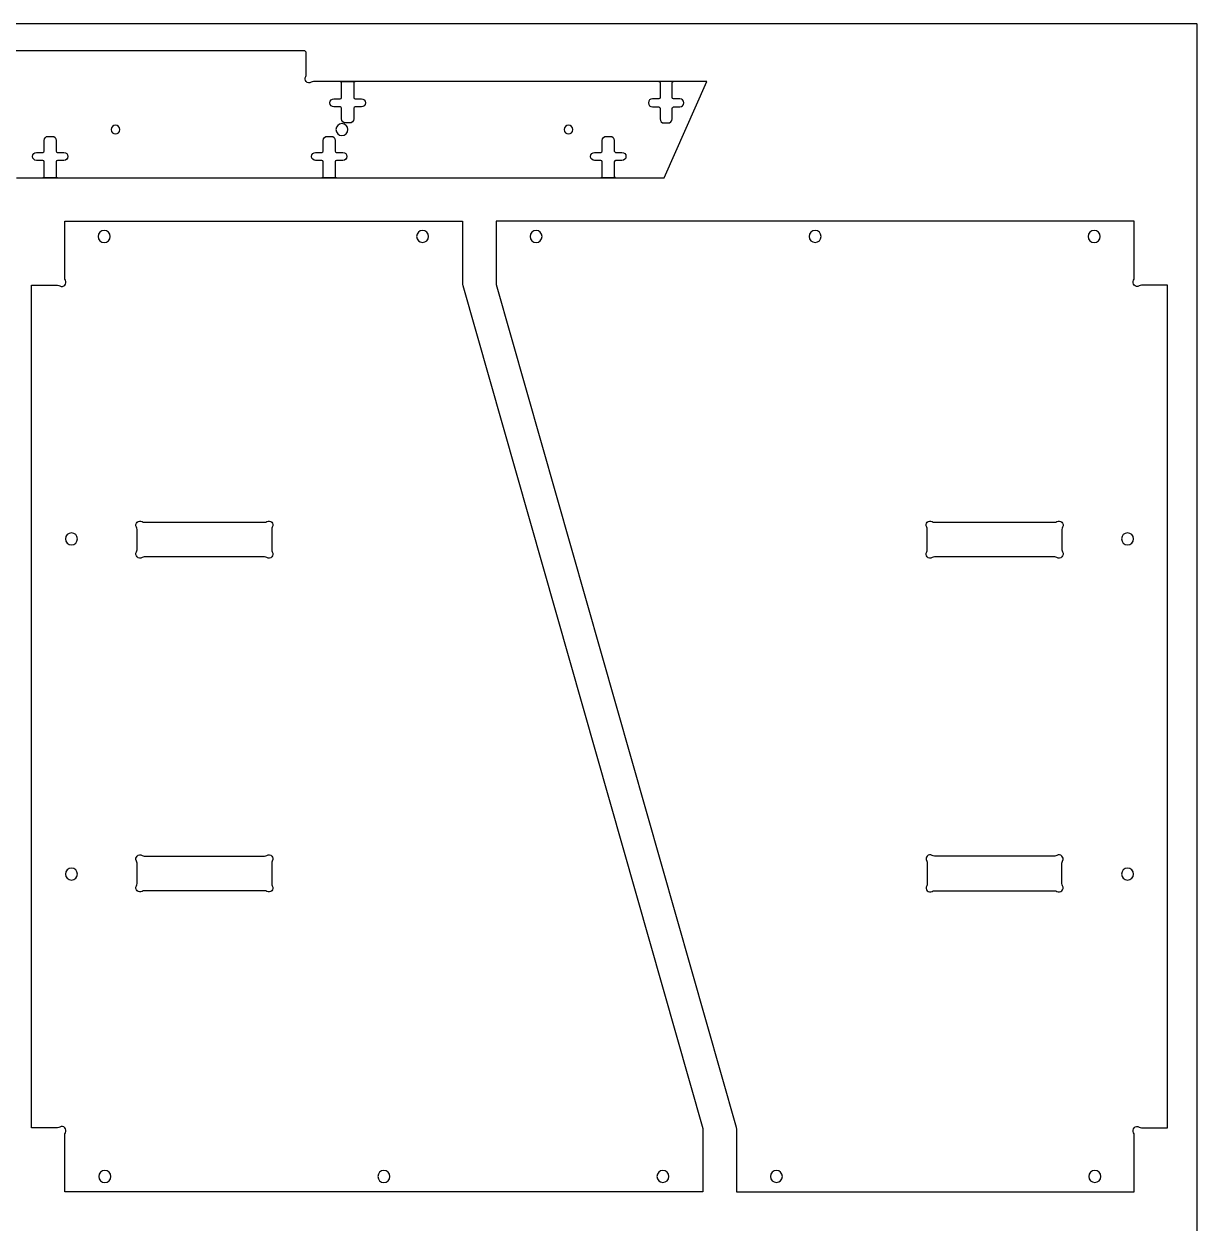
# Model space of a CAD drawing. Extents: x 150 to 6088, y 37 to 2750.
# Drawn here: x 3621 to 4500, y 1801 to 2700 of the extents above; entities that cross this region are included whole.
import ezdxf

# ---------------------------------------------------------------- set-up
doc = ezdxf.new("R2010")
doc.units = 0
doc.layers.add('00_Layout', color=7, linetype='CONTINUOUS')

msp = doc.modelspace()

# ---------------------------------------------------------------- linework, layer by layer
at = {"layer": '00_Layout', "color": 7}
for p, q in [((4499.990216, 2699.994092), (3249.992787, 2699.994092)), ((4499.990216, 200.007103), (4499.990216, 2699.994092)), ((3831.860278, 2679.862133), (3554.093361, 2679.862133)), ((3832.860401, 2678.86201), (3831.860278, 2679.862133)), ((3832.860401, 2662.196577), (3832.860401, 2678.86201)), ((3858.360358, 2656.861954), (3838.196242, 2656.862166)), ((3858.360094, 2656.862166), (3869.360386, 2656.862166)), ((3869.361709, 2656.861954), (3858.360358, 2656.861954)), ((3859.360216, 2644.963032), (3859.360216, 2655.862096)), ((3868.359734, 2655.862096), (3868.360263, 2655.862096)), ((3868.360263, 2655.862096), (3868.360263, 2644.963032)), ((4096.860284, 2656.861954), (3869.361709, 2656.861954)), ((4107.860312, 2656.862166), (4096.860284, 2656.862166)), ((4107.860312, 2656.861954), (4096.860284, 2656.861954)), ((4097.860142, 2655.862096), (4097.860142, 2644.963032)), ((4100.803625, 2584.863694), (4132.860207, 2656.861954)), ((4106.860189, 2644.963032), (4106.860189, 2655.862096)), ((4132.860207, 2656.861954), (4107.860312, 2656.861954)), ((3853.610568, 2643.963015), (3858.360094, 2643.962976)), ((3869.360122, 2643.962976), (3874.109911, 2643.963015)), ((4096.860284, 2643.962976), (4092.110229, 2643.963015)), ((4112.610101, 2643.963015), (4107.860312, 2643.962976)), ((3850.610465, 2640.862595), (3850.610465, 2640.962872)), ((3858.360094, 2637.862412), (3853.610568, 2637.862412)), ((3859.360216, 2628.861875), (3859.360216, 2636.862355)), ((3868.360263, 2636.862355), (3868.360263, 2628.861875)), ((3874.109911, 2637.862412), (3869.360122, 2637.862412)), ((3877.109751, 2640.962872), (3877.109751, 2640.862595)), ((4089.110125, 2640.962872), (4089.110125, 2640.862595)), ((4092.110229, 2637.862412), (4096.860284, 2637.862412)), ((4097.860142, 2636.862355), (4097.860142, 2628.861875)), ((4106.860189, 2628.861875), (4106.860189, 2636.862355)), ((4107.860312, 2637.862412), (4112.610101, 2637.862412)), ((4115.610205, 2640.862595), (4115.610205, 2640.962872)), ((3865.360424, 2625.863041), (3862.36032, 2625.863041)), ((4100.860246, 2625.863041), (4103.860085, 2625.863041)), ((4100.860246, 2625.863041), (4100.860246, 2625.863041)), ((3639.564969, 2615.862091), (3642.565073, 2615.862091)), ((3693.174728, 2620.862453), (3693.174728, 2620.862453)), ((3848.563652, 2615.862091), (3851.562698, 2615.862091)), ((3864.093073, 2620.862453), (3864.093073, 2620.862453)), ((4032.511111, 2620.862453), (4032.511111, 2620.862453)), ((4057.563659, 2615.862091), (4060.563498, 2615.862091)), ((3636.564601, 2604.86275), (3636.564601, 2612.861907)), ((3645.564383, 2612.861907), (3645.564383, 2604.86275)), ((3845.563284, 2604.86275), (3845.563284, 2612.861907)), ((3854.563331, 2612.861907), (3854.563331, 2604.86275)), ((4054.563555, 2604.86275), (4054.563555, 2612.861907)), ((4063.563602, 2612.861907), (4063.563602, 2604.86275)), ((3627.81432, 2600.762353), (3627.81432, 2600.862616)), ((3630.814688, 2603.862747), (3635.564478, 2603.862694)), ((3635.564478, 2597.762302), (3630.814688, 2597.762236)), ((3646.564506, 2603.862694), (3651.315619, 2603.862747)), ((3651.316148, 2597.762236), (3646.565035, 2597.762302)), ((3654.316252, 2600.862616), (3654.316781, 2600.762353)), ((3836.813003, 2600.762353), (3836.813003, 2600.862616)), ((3839.813636, 2603.862747), (3844.563161, 2603.862694)), ((3844.563161, 2597.762302), (3839.813636, 2597.762236)), ((3855.563454, 2603.862694), (3860.314302, 2603.862747)), ((3860.314302, 2597.762236), (3855.563454, 2597.762302)), ((3863.313612, 2600.862616), (3863.313612, 2600.762353)), ((4045.813538, 2600.762353), (4045.813538, 2600.862616)), ((4048.813642, 2603.862747), (4053.563696, 2603.862694)), ((4053.563696, 2597.762302), (4048.813642, 2597.762236)), ((4064.56346, 2603.862694), (4069.313514, 2603.862747)), ((4069.313514, 2597.762236), (4064.56346, 2597.762302)), ((4072.313618, 2600.862616), (4072.313618, 2600.762353)), ((3636.564601, 2585.863168), (3636.564601, 2596.762245)), ((3645.564912, 2596.762245), (3645.564912, 2585.863168)), ((3845.563284, 2585.863168), (3845.563284, 2596.762245)), ((3854.563331, 2596.762245), (3854.563331, 2585.863168)), ((4054.563555, 2585.863168), (4054.563555, 2596.762245)), ((4063.563602, 2596.762245), (4063.563602, 2585.863168)), ((3615.900423, 2584.863112), (3635.565801, 2584.863694)), ((3646.565035, 2584.863112), (3635.565007, 2584.863112)), ((3635.565801, 2584.863694), (3646.564506, 2584.863694)), ((3646.564506, 2584.863694), (3844.565013, 2584.863694)), ((3855.563454, 2584.863112), (3844.563161, 2584.863112)), ((3844.565013, 2584.863694), (3855.563718, 2584.863694)), ((3845.56249, 2585.863168), (3845.563284, 2585.863168)), ((3855.563718, 2584.863694), (4053.563696, 2584.863694)), ((4053.563696, 2584.863694), (4064.56346, 2584.863694)), ((4064.56346, 2584.863112), (4053.563696, 2584.863112)), ((4064.56346, 2584.863694), (4100.803625, 2584.863694)), ((3651.978398, 2509.697928), (3651.978398, 2552.362607)), ((3651.978398, 2552.362607), (3949.976107, 2552.362607)), ((3949.976107, 2552.362607), (3949.975049, 2504.861911)), ((4452.975447, 2552.362356), (3974.976003, 2552.362356)), ((3974.976003, 2552.362356), (3974.976003, 2505.002034)), ((4452.975447, 2509.697505), (4452.975447, 2552.362356)), ((3685.976754, 2540.862637), (3685.976754, 2540.862637)), ((3924.47615, 2540.862637), (3924.47615, 2540.862637)), ((4009.476007, 2540.862637), (4009.476007, 2540.862637)), ((4218.475748, 2540.862637), (4218.475748, 2540.862637)), ((4427.47549, 2540.862637), (4427.47549, 2540.862637)), ((4452.975447, 2509.697505), (4452.975447, 2509.697505)), ((3626.979826, 1873.364568), (3626.979826, 2504.362696)), ((3626.979826, 2504.362696), (3646.643616, 2504.362696)), ((3950.091994, 2504.025988), (4129.974668, 1872.722981)), ((3974.976003, 2505.002034), (4154.858941, 1873.699741)), ((4477.976401, 2504.362194), (4458.310229, 2504.362194)), ((4477.976401, 1873.364065), (4477.976401, 2504.362194)), ((3706.176853, 2306.198359), (3706.176853, 2321.528284)), ((3711.511636, 2326.863093), (3801.641752, 2326.863093)), ((3806.976534, 2321.528284), (3806.976534, 2306.198359)), ((4297.975459, 2306.197566), (4297.975459, 2321.527702)), ((4303.310241, 2326.863411), (4393.440622, 2326.863411)), ((4398.775404, 2321.527702), (4398.775404, 2306.197566)), ((3661.476919, 2314.363119), (3661.476919, 2314.363119)), ((4452.475386, 2314.363119), (4452.475386, 2314.363119)), ((3801.641752, 2300.863577), (3711.511636, 2300.863577)), ((4393.440622, 2300.863154), (4303.310241, 2300.863154)), ((3711.511636, 2076.864216), (3801.641752, 2076.864216)), ((4393.440622, 2076.862972), (4303.310241, 2076.862972)), ((3705.729973, 2073.117883), (3705.729973, 2073.117883)), ((3706.177118, 2056.198344), (3706.177118, 2071.528481)), ((3806.97627, 2071.528481), (3806.97627, 2056.198344)), ((4297.975459, 2071.528164), (4297.975459, 2056.198344)), ((4398.775404, 2056.198344), (4398.775404, 2071.528164)), ((3661.476919, 2063.363669), (3661.476919, 2063.363669)), ((4452.475386, 2063.363669), (4452.475386, 2063.363669)), ((3801.641752, 2050.863959), (3711.511636, 2050.863959)), ((4303.310241, 2050.863695), (4393.440622, 2050.863695)), ((3646.643616, 1873.364568), (3626.979826, 1873.364568)), ((4129.974668, 1872.722981), (4129.974668, 1825.362826)), ((4154.975622, 1872.863792), (4154.975622, 1825.362747)), ((4458.310229, 1873.364065), (4477.976401, 1873.364065)), ((3651.97734, 1825.362826), (3651.97734, 1868.029283)), ((4452.975447, 1825.362747), (4452.975447, 1868.029442)), ((3686.476815, 1836.864159), (3686.476815, 1836.864159)), ((3895.476292, 1836.864159), (3895.476292, 1836.864159)), ((4104.475769, 1836.864159), (4104.475769, 1836.864159)), ((4189.475626, 1836.864159), (4189.475626, 1836.864159)), ((4427.975287, 1836.864159), (4427.975287, 1836.864159)), ((4129.974668, 1825.362826), (3651.97734, 1825.362826)), ((4154.975622, 1825.362747), (4452.975447, 1825.362747))]:
    msp.add_line(p, q, dxfattribs=at)
for points in [[(3836.606628, 2656.415709), (3833.875076, 2654.74797), (3830.746385, 2657.876483), (3832.41405, 2660.608102)], [(3832.41405, 2660.608102), (3832.706149, 2661.086684), (3832.860666, 2661.636527), (3832.860401, 2662.196577)], [(3838.196242, 2656.862166), (3837.635062, 2656.86238), (3837.085259, 2656.707829), (3836.606628, 2656.415709)], [(3859.360216, 2655.862096), (3859.360216, 2656.414701), (3858.912542, 2656.862446), (3858.360094, 2656.862166)], [(3869.360386, 2656.862166), (3868.806879, 2656.862301), (3868.35947, 2656.414597), (3868.359734, 2655.862096)], [(4096.860284, 2656.862166), (4097.412468, 2656.862301), (4097.860142, 2656.414597), (4097.860142, 2655.862096)], [(4106.860189, 2655.862096), (4106.860189, 2656.414701), (4107.307863, 2656.862446), (4107.860312, 2656.862166)], [(3850.610465, 2640.962872), (3850.610465, 2642.619385), (3851.953487, 2643.962547), (3853.610568, 2643.963015)], [(3858.360094, 2643.962976), (3858.912542, 2643.962447), (3859.360481, 2644.410068), (3859.360216, 2644.963032)], [(3868.360263, 2644.963032), (3868.360263, 2644.410171), (3868.807408, 2643.962484), (3869.360122, 2643.962976)], [(3874.109911, 2643.963015), (3875.766464, 2643.962486), (3877.109751, 2642.619385), (3877.109751, 2640.962872)], [(4092.110229, 2643.963015), (4090.453412, 2643.962486), (4089.110125, 2642.619385), (4089.110125, 2640.962872)], [(4097.860142, 2644.963032), (4097.860142, 2644.410171), (4097.412468, 2643.962484), (4096.860284, 2643.962976)], [(4107.860312, 2643.962976), (4107.307863, 2643.962447), (4106.860189, 2644.410068), (4106.860189, 2644.963032)], [(4115.610205, 2640.962872), (4115.610205, 2642.619385), (4114.266919, 2643.962547), (4112.610101, 2643.963015)], [(3853.610568, 2637.862412), (3851.953487, 2637.862417), (3850.610465, 2639.205579), (3850.610465, 2640.862595)], [(3859.360216, 2636.862355), (3859.360216, 2637.414817), (3858.912542, 2637.862547), (3858.360094, 2637.862412)], [(3869.360122, 2637.862412), (3868.807408, 2637.862401), (3868.359734, 2637.414714), (3868.360263, 2636.862355)], [(3877.109751, 2640.862595), (3877.109751, 2639.205579), (3875.766464, 2637.862417), (3874.109911, 2637.862412)], [(4089.110125, 2640.862595), (4089.110125, 2639.205579), (4090.453412, 2637.862417), (4092.110229, 2637.862412)], [(4096.860284, 2637.862412), (4097.412468, 2637.862401), (4097.860142, 2637.414714), (4097.860142, 2636.862355)], [(4106.860189, 2636.862355), (4106.860189, 2637.414817), (4107.307863, 2637.862547), (4107.860312, 2637.862412)], [(4112.610101, 2637.862412), (4114.266919, 2637.862417), (4115.610205, 2639.205579), (4115.610205, 2640.862595)], [(3859.593049, 2625.359391), (3857.108959, 2625.359391), (3855.094729, 2623.346542), (3855.093026, 2620.862453)], [(3862.36032, 2625.863041), (3860.703238, 2625.862512), (3859.360216, 2627.205613), (3859.360216, 2628.861875)], [(3864.093073, 2620.862453), (3864.091369, 2623.346542), (3862.077139, 2625.359391), (3859.593049, 2625.359391)], [(3868.360263, 2628.861875), (3868.360263, 2627.205613), (3867.016977, 2625.862451), (3865.360424, 2625.863041)], [(4097.860142, 2628.861875), (4097.860142, 2627.205613), (4099.203428, 2625.862451), (4100.860246, 2625.863041)], [(4103.860085, 2625.863041), (4105.516902, 2625.862512), (4106.860189, 2627.205613), (4106.860189, 2628.861875)], [(3636.564601, 2612.861907), (3636.564601, 2614.519002), (3637.907623, 2615.862125), (3639.564969, 2615.862091)], [(3642.565073, 2615.862091), (3644.221361, 2615.862125), (3645.564383, 2614.519002), (3645.564383, 2612.861907)], [(3689.924725, 2624.110184), (3688.130685, 2624.110184), (3686.675977, 2622.656493), (3686.674723, 2620.862453)], [(3686.674723, 2620.862453), (3686.675977, 2619.068414), (3688.130685, 2617.614723), (3689.924725, 2617.614723)], [(3693.174728, 2620.862453), (3693.173474, 2622.656493), (3691.718765, 2624.110184), (3689.924725, 2624.110184)], [(3689.924725, 2617.614723), (3691.718765, 2617.614723), (3693.173474, 2619.068414), (3693.174728, 2620.862453)], [(3845.563284, 2612.861907), (3845.563284, 2614.519002), (3846.906306, 2615.862125), (3848.563652, 2615.862091)], [(3851.562698, 2615.862091), (3853.220044, 2615.862271), (3854.563331, 2614.519108), (3854.563331, 2612.861907)], [(3855.093026, 2620.862453), (3855.094729, 2618.378365), (3857.108959, 2616.365516), (3859.593049, 2616.365516)], [(3859.593049, 2616.365516), (3862.077139, 2616.365516), (3864.091369, 2618.378365), (3864.093073, 2620.862453)], [(4029.261109, 2624.110184), (4027.467068, 2624.110184), (4026.01236, 2622.656493), (4026.011106, 2620.862453)], [(4026.011106, 2620.862453), (4026.01236, 2619.068414), (4027.467068, 2617.614723), (4029.261109, 2617.614723)], [(4032.511111, 2620.862453), (4032.509857, 2622.656493), (4031.055149, 2624.110184), (4029.261109, 2624.110184)], [(4029.261109, 2617.614723), (4031.055149, 2617.614723), (4032.509857, 2619.068414), (4032.511111, 2620.862453)], [(4054.563555, 2612.861907), (4054.563555, 2614.519108), (4055.906841, 2615.862271), (4057.563659, 2615.862091)], [(4060.563498, 2615.862091), (4062.220315, 2615.862271), (4063.563602, 2614.519108), (4063.563602, 2612.861907)], [(3627.81432, 2600.862616), (3627.81432, 2602.519143), (3629.157342, 2603.862265), (3630.814688, 2603.862747)], [(3630.814688, 2597.762236), (3629.157342, 2597.762453), (3627.81432, 2599.105575), (3627.81432, 2600.762353)], [(3635.564478, 2603.862694), (3636.116662, 2603.862165), (3636.564336, 2604.309905), (3636.564601, 2604.86275)], [(3636.564601, 2596.762245), (3636.564601, 2597.314839), (3636.116662, 2597.762569), (3635.564478, 2597.762302)], [(3645.564383, 2604.86275), (3645.564383, 2604.309905), (3646.012851, 2603.862175), (3646.564506, 2603.862694)], [(3646.565035, 2597.762302), (3646.01338, 2597.762566), (3645.565441, 2597.314839), (3645.564912, 2596.762245)], [(3651.315619, 2603.862747), (3652.971907, 2603.862218), (3654.314929, 2602.519143), (3654.316252, 2600.862616)], [(3654.316781, 2600.762353), (3654.314135, 2599.105575), (3652.972436, 2597.762453), (3651.316148, 2597.762236)], [(3836.813003, 2600.862616), (3836.813003, 2602.519248), (3838.15629, 2603.862411), (3839.813636, 2603.862747)], [(3839.813636, 2597.762236), (3838.15629, 2597.762307), (3836.813003, 2599.105469), (3836.813003, 2600.762353)], [(3844.563161, 2603.862694), (3845.115345, 2603.862165), (3845.563019, 2604.309905), (3845.563284, 2604.86275)], [(3845.563284, 2596.762245), (3845.563284, 2597.314839), (3845.115345, 2597.762569), (3844.563161, 2597.762302)], [(3854.563331, 2604.86275), (3854.563331, 2604.310008), (3855.011534, 2603.862321), (3855.563454, 2603.862694)], [(3855.563454, 2597.762302), (3855.011534, 2597.762423), (3854.56386, 2597.314736), (3854.563331, 2596.762245)], [(3860.314302, 2603.862747), (3861.97059, 2603.862218), (3863.313612, 2602.519143), (3863.313612, 2600.862616)], [(3863.313612, 2600.762353), (3863.313612, 2599.105575), (3861.97059, 2597.762453), (3860.314302, 2597.762236)], [(4045.813538, 2600.862616), (4045.813538, 2602.519248), (4047.156825, 2603.862411), (4048.813642, 2603.862747)], [(4048.813642, 2597.762236), (4047.156825, 2597.762307), (4045.813538, 2599.105469), (4045.813538, 2600.762353)], [(4053.563696, 2603.862694), (4054.115881, 2603.862429), (4054.563555, 2604.310008), (4054.563555, 2604.86275)], [(4054.563555, 2596.762245), (4054.563555, 2597.314736), (4054.115881, 2597.762423), (4053.563696, 2597.762302)], [(4063.563602, 2604.86275), (4063.563602, 2604.310008), (4064.011276, 2603.862321), (4064.56346, 2603.862694)], [(4064.56346, 2597.762302), (4064.011276, 2597.762423), (4063.563602, 2597.314736), (4063.563602, 2596.762245)], [(4069.313514, 2603.862747), (4070.970331, 2603.862482), (4072.313618, 2602.519248), (4072.313618, 2600.862616)], [(4072.313618, 2600.762353), (4072.313618, 2599.105469), (4070.970331, 2597.762307), (4069.313514, 2597.762236)], [(3635.565007, 2584.863112), (3636.116662, 2584.862583), (3636.564336, 2585.31019), (3636.564601, 2585.863168)], [(3645.564912, 2585.863168), (3645.564912, 2585.31019), (3646.01338, 2584.862461), (3646.565035, 2584.863112)], [(3844.563161, 2584.863112), (3845.114552, 2584.862583), (3845.562226, 2585.31019), (3845.56249, 2585.863168)], [(3854.563331, 2585.863168), (3854.563331, 2585.310294), (3855.011534, 2584.862606), (3855.563454, 2584.863112)], [(4053.563696, 2584.863112), (4054.115881, 2584.862583), (4054.563555, 2585.310294), (4054.563555, 2585.863168)], [(4063.563602, 2585.863168), (4063.563602, 2585.310294), (4064.011276, 2584.862606), (4064.56346, 2584.863112)], [(3681.47673, 2545.359574), (3678.99264, 2545.359574), (3676.97841, 2543.346725), (3676.976707, 2540.862637)], [(3685.976754, 2540.862637), (3685.97505, 2543.346725), (3683.96082, 2545.359574), (3681.47673, 2545.359574)], [(3919.976259, 2545.332625), (3917.50269, 2545.332625), (3915.492859, 2543.336149), (3915.476367, 2540.862637)], [(3924.47615, 2540.862637), (3924.459658, 2543.336149), (3922.449827, 2545.332625), (3919.976259, 2545.332625)], [(4004.975983, 2545.359574), (4002.491893, 2545.359574), (4000.477663, 2543.346725), (4000.47596, 2540.862637)], [(4009.476007, 2540.862637), (4009.474303, 2543.346725), (4007.460073, 2545.359574), (4004.975983, 2545.359574)], [(4213.975857, 2545.332625), (4211.502289, 2545.332625), (4209.492457, 2543.336149), (4209.475966, 2540.862637)], [(4218.475748, 2540.862637), (4218.459257, 2543.336149), (4216.449425, 2545.332625), (4213.975857, 2545.332625)], [(4422.975466, 2545.359574), (4420.491377, 2545.359574), (4418.477147, 2543.346725), (4418.475443, 2540.862637)], [(4427.47549, 2540.862637), (4427.473786, 2543.346725), (4425.459556, 2545.359574), (4422.975466, 2545.359574)], [(3676.976707, 2540.862637), (3676.97841, 2538.378548), (3678.99264, 2536.365699), (3681.47673, 2536.365699)], [(3681.47673, 2536.365699), (3683.96082, 2536.365699), (3685.97505, 2538.378548), (3685.976754, 2540.862637)], [(3915.476367, 2540.862637), (3915.492859, 2538.389124), (3917.50269, 2536.392648), (3919.976259, 2536.392648)], [(3919.976259, 2536.392648), (3922.449827, 2536.392648), (3924.459658, 2538.389124), (3924.47615, 2540.862637)], [(4000.47596, 2540.862637), (4000.477663, 2538.378548), (4002.491893, 2536.365699), (4004.975983, 2536.365699)], [(4004.975983, 2536.365699), (4007.460073, 2536.365699), (4009.474303, 2538.378548), (4009.476007, 2540.862637)], [(4209.475966, 2540.862637), (4209.492457, 2538.389124), (4211.502289, 2536.392648), (4213.975857, 2536.392648)], [(4213.975857, 2536.392648), (4216.449425, 2536.392648), (4218.459257, 2538.389124), (4218.475748, 2540.862637)], [(4418.475443, 2540.862637), (4418.477147, 2538.378548), (4420.491377, 2536.365699), (4422.975466, 2536.365699)], [(4422.975466, 2536.365699), (4425.459556, 2536.365699), (4427.473786, 2538.378548), (4427.47549, 2540.862637)], [(3648.2327, 2503.916028), (3650.964253, 2502.248945), (3654.09215, 2505.377001), (3652.425014, 2508.108421)], [(3652.425014, 2508.108421), (3652.132915, 2508.586998), (3651.978398, 2509.136828), (3651.978398, 2509.697928)], [(4456.721145, 2503.915525), (4453.989593, 2502.24778), (4450.860902, 2505.376313), (4452.528567, 2508.108156)], [(4452.528567, 2508.108156), (4452.820666, 2508.586972), (4452.975447, 2509.136801), (4452.975447, 2509.697505)], [(3646.643616, 2504.362696), (3647.204267, 2504.362696), (3647.75407, 2504.208153), (3648.2327, 2503.916028)], [(3949.975049, 2504.861911), (3949.975049, 2504.579681), (3950.014471, 2504.298403), (3950.091994, 2504.025988)], [(4458.310229, 2504.362194), (4457.749578, 2504.362194), (4457.199775, 2504.207651), (4456.721145, 2503.915525)], [(3705.730238, 2323.117342), (3704.062573, 2325.848947), (3707.191264, 2328.97748), (3709.922816, 2327.309735)], [(3803.230836, 2327.309735), (3805.962389, 2328.976818), (3809.090286, 2325.848762), (3807.42315, 2323.117342)], [(4297.528843, 2323.117342), (4295.861707, 2325.848762), (4298.989605, 2328.976818), (4301.721157, 2327.309735)], [(4395.029706, 2327.309735), (4397.761259, 2328.976818), (4400.889156, 2325.848762), (4399.22202, 2323.117342)], [(3656.976896, 2318.860056), (3654.492806, 2318.860056), (3652.478576, 2316.847207), (3652.476872, 2314.363119)], [(3661.476919, 2314.363119), (3661.475216, 2316.847207), (3659.460986, 2318.860056), (3656.976896, 2318.860056)], [(3706.176853, 2321.528284), (3706.176853, 2322.088962), (3706.022337, 2322.638765), (3705.730238, 2323.117342)], [(3709.922816, 2327.309735), (3710.401446, 2327.017662), (3710.950985, 2326.86312), (3711.511636, 2326.863093)], [(3801.641752, 2326.863093), (3802.202403, 2326.863093), (3802.752206, 2327.017636), (3803.230836, 2327.309735)], [(3807.42315, 2323.117342), (3807.131051, 2322.638765), (3806.976534, 2322.088962), (3806.976534, 2321.528284)], [(4297.975459, 2321.527702), (4297.975459, 2322.088962), (4297.820943, 2322.638765), (4297.528843, 2323.117342)], [(4301.721157, 2327.309735), (4302.199787, 2327.017636), (4302.74959, 2326.863093), (4303.310241, 2326.863411)], [(4393.440622, 2326.863411), (4394.001273, 2326.863411), (4394.551076, 2327.017636), (4395.029706, 2327.309735)], [(4399.22202, 2323.117342), (4398.929921, 2322.638765), (4398.775404, 2322.088962), (4398.775404, 2321.527702)], [(4447.975362, 2318.860056), (4445.491272, 2318.860056), (4443.477042, 2316.847207), (4443.475339, 2314.363119)], [(4452.475386, 2314.363119), (4452.473682, 2316.847207), (4450.459452, 2318.860056), (4447.975362, 2318.860056)], [(3652.476872, 2314.363119), (3652.478576, 2311.87903), (3654.492806, 2309.866182), (3656.976896, 2309.866182)], [(3656.976896, 2309.866182), (3659.460986, 2309.866182), (3661.475216, 2311.87903), (3661.476919, 2314.363119)], [(4443.475339, 2314.363119), (4443.477042, 2311.87903), (4445.491272, 2309.866182), (4447.975362, 2309.866182)], [(4447.975362, 2309.866182), (4450.459452, 2309.866182), (4452.473682, 2311.87903), (4452.475386, 2314.363119)], [(3709.922816, 2300.416909), (3707.191264, 2298.749164), (3704.062573, 2301.877697), (3705.730238, 2304.609302)], [(3705.730238, 2304.609302), (3706.022337, 2305.087879), (3706.176853, 2305.637682), (3706.176853, 2306.198359)], [(3711.511636, 2300.863577), (3710.950985, 2300.863524), (3710.401446, 2300.708982), (3709.922816, 2300.416909)], [(3803.230836, 2300.416909), (3802.752206, 2300.709008), (3802.202403, 2300.863551), (3801.641752, 2300.863577)], [(3807.42315, 2304.609302), (3809.090286, 2301.877882), (3805.962389, 2298.749826), (3803.230836, 2300.416909)], [(3806.976534, 2306.198359), (3806.976534, 2305.637682), (3807.131051, 2305.087879), (3807.42315, 2304.609302)], [(4301.721157, 2300.416485), (4298.989605, 2298.749402), (4295.861707, 2301.877458), (4297.528843, 2304.608879)], [(4297.528843, 2304.608879), (4297.820943, 2305.087456), (4297.975459, 2305.637259), (4297.975459, 2306.197566)], [(4303.310241, 2300.863154), (4302.74959, 2300.863128), (4302.199787, 2300.708585), (4301.721157, 2300.416485)], [(4395.029706, 2300.416485), (4394.551076, 2300.708585), (4394.001273, 2300.863128), (4393.440622, 2300.863154)], [(4399.22202, 2304.608879), (4400.889156, 2301.877458), (4397.761259, 2298.749402), (4395.029706, 2300.416485)], [(4398.775404, 2306.197566), (4398.775404, 2305.637259), (4398.929921, 2305.087456), (4399.22202, 2304.608879)], [(3705.729973, 2073.117883), (3704.062308, 2075.849488), (3707.190999, 2078.97802), (3709.922552, 2077.310276)], [(3709.922552, 2077.310276), (3710.401182, 2077.018203), (3710.95072, 2076.86366), (3711.511636, 2076.864216)], [(3801.641752, 2076.864216), (3802.202403, 2076.864216), (3802.752206, 2077.018177), (3803.230836, 2077.310276)], [(3803.230836, 2077.310276), (3805.962389, 2078.977359), (3809.090286, 2075.849303), (3807.42315, 2073.117883)], [(4301.721157, 2077.309614), (4298.989605, 2078.976697), (4295.861707, 2075.848641), (4297.528843, 2073.117221)], [(4303.310241, 2076.862972), (4302.74959, 2076.862972), (4302.199787, 2077.017515), (4301.721157, 2077.309614)], [(4395.029706, 2077.309614), (4394.551076, 2077.017515), (4394.001273, 2076.862972), (4393.440622, 2076.862972)], [(4399.22202, 2073.117221), (4400.889156, 2075.848641), (4397.761259, 2078.976697), (4395.029706, 2077.309614)], [(3656.976896, 2067.860606), (3654.492806, 2067.860606), (3652.478576, 2065.847758), (3652.476872, 2063.363669)], [(3661.476919, 2063.363669), (3661.475216, 2065.847758), (3659.460986, 2067.860606), (3656.976896, 2067.860606)], [(3706.177118, 2071.528481), (3706.177118, 2072.089502), (3706.022073, 2072.639305), (3705.729973, 2073.117883)], [(3807.42315, 2073.117883), (3807.131051, 2072.639305), (3806.976534, 2072.089502), (3806.97627, 2071.528481)], [(4297.528843, 2073.117221), (4297.820943, 2072.638644), (4297.975459, 2072.088841), (4297.975459, 2071.528164)], [(4398.775404, 2071.528164), (4398.775404, 2072.088841), (4398.929921, 2072.638644), (4399.22202, 2073.117221)], [(4447.975362, 2067.860606), (4445.491272, 2067.860606), (4443.477042, 2065.847758), (4443.475339, 2063.363669)], [(4452.475386, 2063.363669), (4452.473682, 2065.847758), (4450.459452, 2067.860606), (4447.975362, 2067.860606)], [(3652.476872, 2063.363669), (3652.478576, 2060.87958), (3654.492806, 2058.866732), (3656.976896, 2058.866732)], [(3656.976896, 2058.866732), (3659.460986, 2058.866732), (3661.475216, 2060.87958), (3661.476919, 2063.363669)], [(4443.475339, 2063.363669), (4443.477042, 2060.87958), (4445.491272, 2058.866732), (4447.975362, 2058.866732)], [(4447.975362, 2058.866732), (4450.459452, 2058.866732), (4452.473682, 2060.87958), (4452.475386, 2063.363669)], [(3709.922552, 2050.417026), (3707.190999, 2048.749281), (3704.062308, 2051.877814), (3705.729973, 2054.609419)], [(3705.729973, 2054.609419), (3706.022073, 2055.087996), (3706.176589, 2055.637799), (3706.177118, 2056.198344)], [(3711.511636, 2050.863959), (3710.95072, 2050.863959), (3710.401182, 2050.709099), (3709.922552, 2050.417026)], [(3803.230836, 2050.417026), (3802.752206, 2050.709152), (3802.202403, 2050.863695), (3801.641752, 2050.863959)], [(3807.42315, 2054.609419), (3809.090286, 2051.877999), (3805.962389, 2048.749943), (3803.230836, 2050.417026)], [(3806.97627, 2056.198344), (3806.97627, 2055.637799), (3807.131051, 2055.087996), (3807.42315, 2054.609419)], [(4297.528843, 2054.609419), (4295.861707, 2051.877999), (4298.989605, 2048.749943), (4301.721157, 2050.417026)], [(4297.975459, 2056.198344), (4297.975459, 2055.637799), (4297.820943, 2055.087996), (4297.528843, 2054.609419)], [(4301.721157, 2050.417026), (4302.199787, 2050.709152), (4302.74959, 2050.863695), (4303.310241, 2050.863695)], [(4393.440622, 2050.863695), (4394.001273, 2050.863695), (4394.551076, 2050.709152), (4395.029706, 2050.417026)], [(4395.029706, 2050.417026), (4397.761259, 2048.749943), (4400.889156, 2051.877999), (4399.22202, 2054.609419)], [(4399.22202, 2054.609419), (4398.929921, 2055.087996), (4398.775404, 2055.637799), (4398.775404, 2056.198344)], [(3648.2327, 1873.811236), (3647.75407, 1873.51911), (3647.204267, 1873.364568), (3646.643616, 1873.364568)], [(3652.424485, 1869.618605), (3654.09215, 1872.350263), (3650.964253, 1875.478319), (3648.2327, 1873.811236)], [(3651.97734, 1868.029283), (3651.97734, 1868.58996), (3652.131856, 1869.139763), (3652.424485, 1869.618605)], [(4154.858941, 1873.699741), (4154.936464, 1873.428015), (4154.975622, 1873.14671), (4154.975622, 1872.863792)], [(4452.528567, 1869.61834), (4450.860902, 1872.349946), (4453.989593, 1875.478478), (4456.721145, 1873.810734)], [(4452.975447, 1868.029442), (4452.975447, 1868.589987), (4452.820666, 1869.13979), (4452.528567, 1869.61834)], [(4456.721145, 1873.810734), (4457.199775, 1873.518608), (4457.749578, 1873.364065), (4458.310229, 1873.364065)], [(3681.976791, 1841.361096), (3679.492702, 1841.361096), (3677.478472, 1839.348248), (3677.476768, 1836.864159)], [(3677.476768, 1836.864159), (3677.478472, 1834.38007), (3679.492702, 1832.367222), (3681.976791, 1832.367222)], [(3686.476815, 1836.864159), (3686.475111, 1839.348248), (3684.460881, 1841.361096), (3681.976791, 1841.361096)], [(3681.976791, 1832.367222), (3684.460881, 1832.367222), (3686.475111, 1834.38007), (3686.476815, 1836.864159)], [(3890.976268, 1841.361096), (3888.492179, 1841.361096), (3886.477949, 1839.348248), (3886.476245, 1836.864159)], [(3886.476245, 1836.864159), (3886.477949, 1834.38007), (3888.492179, 1832.367222), (3890.976268, 1832.367222)], [(3895.476292, 1836.864159), (3895.474588, 1839.348248), (3893.460358, 1841.361096), (3890.976268, 1841.361096)], [(3890.976268, 1832.367222), (3893.460358, 1832.367222), (3895.474588, 1834.38007), (3895.476292, 1836.864159)], [(4099.975878, 1841.334108), (4097.502325, 1841.334108), (4095.4925, 1839.337656), (4095.475987, 1836.864159)], [(4095.475987, 1836.864159), (4095.4925, 1834.390662), (4097.502325, 1832.39421), (4099.975878, 1832.39421)], [(4104.475769, 1836.864159), (4104.459256, 1839.337656), (4102.449431, 1841.334108), (4099.975878, 1841.334108)], [(4099.975878, 1832.39421), (4102.449431, 1832.39421), (4104.459256, 1834.390662), (4104.475769, 1836.864159)], [(4184.975602, 1841.342411), (4182.498797, 1841.342411), (4180.48759, 1839.340935), (4180.475579, 1836.864159)], [(4180.475579, 1836.864159), (4180.48759, 1834.387383), (4182.498797, 1832.385907), (4184.975602, 1832.385907)], [(4189.475626, 1836.864159), (4189.463615, 1839.340935), (4187.452408, 1841.342411), (4184.975602, 1841.342411)], [(4184.975602, 1832.385907), (4187.452408, 1832.385907), (4189.463615, 1834.387383), (4189.475626, 1836.864159)], [(4423.475396, 1841.334108), (4421.001843, 1841.334108), (4418.992017, 1839.337656), (4418.975504, 1836.864159)], [(4418.975504, 1836.864159), (4418.992017, 1834.390662), (4421.001843, 1832.39421), (4423.475396, 1832.39421)], [(4427.975287, 1836.864159), (4427.958774, 1839.337656), (4425.948948, 1841.334108), (4423.475396, 1841.334108)], [(4423.475396, 1832.39421), (4425.948948, 1832.39421), (4427.958774, 1834.390662), (4427.975287, 1836.864159)]]:
    msp.add_open_spline(points, degree=3, dxfattribs=at)

doc.saveas('drawing.dxf')
